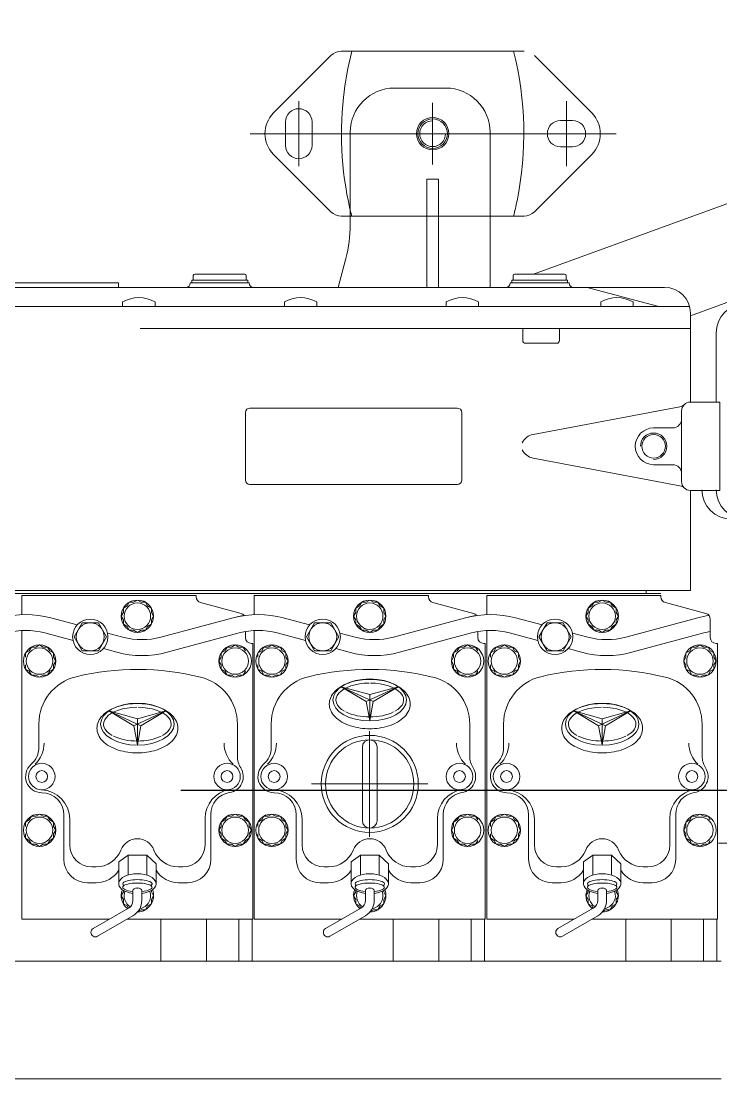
# Model space of a CAD drawing. Header units: millimetres. Extents: x 138823 to 235949, y -69097 to 9810.
# Drawn here: x 156812 to 157442, y -65023 to -64055 of the extents above; entities that cross this region are included whole.
import ezdxf

# ---------------------------------------------------------------- set-up
doc = ezdxf.new("R2010")
doc.units = ezdxf.units.MM
doc.layers.add('0 CASCO', color=7, linetype='Continuous')
doc.layers.add('18 MOTORES E GERADORES', color=14, linetype='Continuous')

msp = doc.modelspace()

# ---------------------------------------------------------------- linework, layer by layer
at = {"layer": '0 CASCO'}
msp.add_open_spline([(146126.82, -63082.43), (146215.2, -63369.66), (146379.47, -63903.54), (146662.98, -64639.71), (146952.93, -65272.76), (147256.1, -65825.61), (147575.41, -66312.18), (147907.4, -66748.12), (148141.96, -67015.25), (148256.81, -67146.05), (148433.31, -67217.62), (148727.39, -67336.86), (149267.37, -67517.24), (149866.81, -67690.32), (150582.08, -67853.22), (151284.25, -67971.53), (151973.43, -68053.78), (152654.36, -68110.1), (153543.21, -68165.07), (155031.62, -68229.81), (156745.07, -68300.69), (158569.82, -68359.4), (160341.66, -68398.49), (162120.51, -68415.91), (165904.25, -68415.58), (169966.48, -68414.49), (175373.8, -68418.02), (179241.25, -68353.49), (182508.18, -68358.73), (184198.21, -68343.7), (185099.59, -68311.19), (185777.92, -68270.41), (186463.78, -68206.91), (187165.87, -68113.71), (187764.5, -68007.52), (188457.23, -67861), (189171.48, -67681.5), (190011.86, -67437.72), (190763.31, -67194.39), (191465.34, -66941.61), (192112.93, -66674.24), (192717.78, -66369.93), (193303.42, -66005.52), (194045.73, -65461.3), (194777.19, -64875.13), (195509.51, -64332.91), (195966.55, -64029.98), (196376.02, -63801.44), (196709.38, -63650.83), (197110.89, -63519.82), (197514.32, -63423.58), (198015.82, -63322.47), (198542.47, -63229.63), (199173.55, -63150.26), (199598.12, -63107.99), (199854.89, -63082.43)], degree=3, knots=[0, 0, 0, 0, 901.347948, 1675.319997, 2364.677603, 2988.840142, 3564.913749, 4109.091785, 4631.178176, 4631.178176, 4631.178176, 5202.378251, 5582.891234, 6338.519578, 7073.266174, 7782.366384, 8473.718568, 9154.846991, 9831.879341, 11145.250803, 13624.165902, 14976.643804, 16622.243106, 18940.880075, 20313.267208, 27973.450232, 31127.646951, 36535.061714, 39576.620039, 40928.546533, 41604.908463, 42282.305172, 42966.969378, 43670.810001, 44406.445425, 44790.246915, 45794.849099, 46614.860763, 47415.011993, 48164.042526, 48852.838016, 49515.641376, 50192.856084, 50919.426916, 52275.645461, 53004.522816, 53652.759672, 53918.536496, 54410.868153, 54747.069908, 55184.163317, 55654.219696, 56281.932144, 56787.842028, 57561.948504, 57561.948504, 57561.948504, 57561.948504], dxfattribs=at)
at = {"layer": '18 MOTORES E GERADORES', "linetype": 'Continuous', "lineweight": 20}
for p, q in [((157100.19, -64082.43), (157265.13, -64082.43)), ((157039.15, -64137.98), (157090.81, -64086.31)), ((157326.18, -64137.98), (157274.52, -64086.31)), ((157194.61, -64115.61), (157148.16, -64115.61)), ((157061.9, -64127.55), (157061.9, -64185.94)), ((157182.66, -64184.61), (157182.66, -64128.88)), ((157303.43, -64127.55), (157303.43, -64185.94)), ((157049.95, -64146.13), (157049.95, -64167.36)), ((157073.84, -64146.13), (157073.84, -64167.36)), ((157298.12, -64144.8), (157308.74, -64144.8)), ((157018.1, -64156.75), (157348.35, -64156.75)), ((157108.35, -64238.57), (157108.35, -64155.42)), ((157210.53, -64156.75), (157154.79, -64156.75)), ((157234.42, -64295.43), (157234.42, -64155.42)), ((157298.12, -64168.69), (157308.74, -64168.69)), ((157039.15, -64175.51), (157090.81, -64227.18)), ((157326.18, -64175.51), (157274.52, -64227.18)), ((157187.97, -64197.89), (157177.35, -64197.89)), ((157177.35, -64295.43), (157177.35, -64197.89)), ((157187.97, -64295.43), (157187.97, -64197.89)), ((157273.73, -64283.48), (157519.77, -64193.93)), ((157108.11, -64231.06), (157100.19, -64231.06)), ((157108.11, -64231.06), (157234.42, -64231.06)), ((157234.42, -64231.06), (157265.13, -64231.06)), ((157262.84, -64231.06), (157265.13, -64231.06)), ((157104.28, -64269.48), (157097.32, -64295.43)), ((157415.24, -64320.95), (157548.37, -64272.5)), ((156990.56, -64288.79), (156965.35, -64288.79)), ((156965.35, -64291.45), (156965.35, -64288.79)), ((156966.68, -64288.79), (156966.68, -64284.81)), ((156990.56, -64283.48), (156968, -64283.48)), ((156990.56, -64283.48), (157013.13, -64283.48)), ((156990.56, -64288.79), (157015.78, -64288.79)), ((157014.45, -64288.79), (157014.45, -64284.81)), ((157015.78, -64291.45), (157015.78, -64288.79)), ((157279.21, -64288.79), (157253.99, -64288.79)), ((157253.99, -64291.45), (157253.99, -64288.79)), ((157255.32, -64288.79), (157255.32, -64284.81)), ((157279.21, -64283.48), (157256.65, -64283.48)), ((157279.21, -64283.48), (157301.77, -64283.48)), ((157279.21, -64288.79), (157304.42, -64288.79)), ((157303.1, -64288.79), (157303.1, -64284.81)), ((157304.42, -64291.45), (157304.42, -64288.79)), ((156151.17, -64295.43), (157392.01, -64295.43)), ((156643.86, -64291.45), (156899.33, -64291.45)), ((156899.33, -64295.43), (156899.33, -64291.45)), ((156964.02, -64291.45), (157017.11, -64291.45)), ((157252.67, -64291.45), (157305.75, -64291.45)), ((157385.61, -64312.45), (157322.06, -64295.43)), ((156128.73, -64312.68), (157414.46, -64312.68)), ((156902.98, -64312.68), (156902.98, -64308.59)), ((156902.98, -64312.68), (156932.17, -64312.68)), ((156932.17, -64312.68), (156932.17, -64308.59)), ((157048.96, -64312.68), (157048.96, -64308.59)), ((157048.96, -64312.68), (157078.15, -64312.68)), ((157078.15, -64312.68), (157078.15, -64308.59)), ((157194.94, -64312.68), (157194.94, -64308.59)), ((157194.94, -64312.68), (157224.14, -64312.68)), ((157224.14, -64312.68), (157224.14, -64308.59)), ((157334.28, -64312.68), (157334.28, -64308.59)), ((157334.28, -64312.68), (157363.48, -64312.68)), ((157363.48, -64312.68), (157363.48, -64308.59)), ((157415.24, -64332.59), (157415.24, -64318.65)), ((157415.24, -64332.59), (156918.7, -64332.59)), ((157263.95, -64332.59), (157263.95, -64343.2)), ((157297.13, -64343.2), (157297.13, -64332.59)), ((157415.24, -64398.94), (157415.24, -64332.59)), ((157438.59, -64336.56), (157438.59, -64398.94)), ((157266.6, -64345.86), (157294.47, -64345.86)), ((157204.89, -64404.25), (157017.77, -64404.25)), ((157405.84, -64403.1), (157273.22, -64428.16)), ((157415.24, -64398.94), (157441.78, -64398.94)), ((157441.78, -64478.57), (157441.78, -64398.94)), ((157013.79, -64469.28), (157013.79, -64408.23)), ((157208.87, -64469.28), (157208.87, -64408.23)), ((157407.28, -64470.61), (157407.28, -64406.9)), ((157382.06, -64422.17), (157399.31, -64422.17)), ((157405.84, -64474.41), (157273.22, -64449.35)), ((157382.06, -64455.34), (157399.31, -64455.34)), ((157204.89, -64473.26), (157017.77, -64473.26)), ((157415.24, -64478.57), (157441.78, -64478.57)), ((157415.24, -64568.81), (157415.24, -64478.57)), ((157415.24, -64568.81), (156110.69, -64568.81)), ((157375.43, -64571.47), (157375.43, -64568.81)), ((157375.43, -64571.47), (156183.02, -64571.47)), ((156969.33, -64571.47), (156812.07, -64571.47)), ((156969.33, -64573.46), (156812.07, -64573.46)), ((156812.07, -64590.64), (156812.07, -64573.46)), ((156912.86, -64579.39), (156916.25, -64577.44)), ((156916.25, -64577.44), (156919.63, -64579.39)), ((156969.33, -64574.69), (156969.33, -64573.46)), ((157179.01, -64571.47), (157021.75, -64571.47)), ((157021.75, -64590.61), (157021.75, -64573.46)), ((157179.01, -64573.46), (157021.75, -64573.46)), ((157122.54, -64579.39), (157125.93, -64577.44)), ((157125.93, -64577.44), (157129.32, -64579.39)), ((157179.01, -64574.69), (157179.01, -64573.46)), ((157388.7, -64571.47), (157231.43, -64571.47)), ((157231.43, -64590.61), (157231.43, -64573.46)), ((157388.7, -64573.46), (157231.43, -64573.46)), ((157332.22, -64579.39), (157335.61, -64577.44)), ((157335.61, -64577.44), (157339, -64579.39)), ((157388.7, -64574.69), (157388.7, -64573.46)), ((156901.65, -64592.04), (156903.6, -64588.65)), ((156903.6, -64584.74), (156906.99, -64582.78)), ((156903.6, -64588.65), (156903.6, -64584.74)), ((156906.99, -64582.78), (156908.95, -64579.39)), ((156908.95, -64579.39), (156912.86, -64579.39)), ((156919.63, -64579.39), (156923.55, -64579.39)), ((156923.55, -64579.39), (156925.5, -64582.78)), ((156925.5, -64582.78), (156928.89, -64584.74)), ((156928.89, -64584.74), (156928.89, -64588.65)), ((156928.89, -64588.65), (156930.85, -64592.04)), ((157009.85, -64589.62), (156973.27, -64579.82)), ((157111.33, -64592.04), (157113.29, -64588.65)), ((157113.29, -64584.74), (157116.67, -64582.78)), ((157113.29, -64588.65), (157113.29, -64584.74)), ((157116.67, -64582.78), (157118.63, -64579.39)), ((157118.63, -64579.39), (157122.54, -64579.39)), ((157129.32, -64579.39), (157133.23, -64579.39)), ((157133.23, -64579.39), (157135.18, -64582.78)), ((157135.18, -64582.78), (157138.57, -64584.74)), ((157138.57, -64584.74), (157138.57, -64588.65)), ((157138.57, -64588.65), (157140.53, -64592.04)), ((157219.54, -64589.62), (157182.95, -64579.82)), ((157321.01, -64592.04), (157322.97, -64588.65)), ((157322.97, -64584.74), (157326.36, -64582.78)), ((157322.97, -64588.65), (157322.97, -64584.74)), ((157326.36, -64582.78), (157328.31, -64579.39)), ((157328.31, -64579.39), (157332.22, -64579.39)), ((157339, -64579.39), (157342.91, -64579.39)), ((157342.91, -64579.39), (157344.87, -64582.78)), ((157344.87, -64582.78), (157348.25, -64584.74)), ((157348.25, -64584.74), (157348.25, -64588.65)), ((157348.25, -64588.65), (157350.21, -64592.04)), ((157429.22, -64589.62), (157392.63, -64579.82)), ((156862, -64599.9), (156838.2, -64593.53)), ((156859.22, -64610.62), (156866.5, -64598.01)), ((156866.5, -64598.01), (156881.06, -64598.01)), ((156881.06, -64598.01), (156888.34, -64610.62)), ((156903.6, -64595.42), (156901.65, -64592.04)), ((156903.6, -64599.33), (156903.6, -64595.42)), ((156930.85, -64592.04), (156928.89, -64595.42)), ((156928.89, -64595.42), (156928.89, -64599.33)), ((157002.54, -64593.53), (156937.55, -64610.94)), ((157071.68, -64599.9), (157047.88, -64593.53)), ((157068.9, -64610.62), (157076.18, -64598.01)), ((157076.18, -64598.01), (157090.74, -64598.01)), ((157090.74, -64598.01), (157098.02, -64610.62)), ((157113.29, -64595.42), (157111.33, -64592.04)), ((157113.29, -64599.33), (157113.29, -64595.42)), ((157140.53, -64592.04), (157138.57, -64595.42)), ((157138.57, -64595.42), (157138.57, -64599.33)), ((157212.23, -64593.53), (157147.23, -64610.94)), ((157281.36, -64599.9), (157257.56, -64593.53)), ((157278.59, -64610.62), (157285.87, -64598.01)), ((157285.87, -64598.01), (157300.42, -64598.01)), ((157300.42, -64598.01), (157307.7, -64610.62)), ((157322.97, -64595.42), (157321.01, -64592.04)), ((157322.97, -64599.33), (157322.97, -64595.42)), ((157350.21, -64592.04), (157348.25, -64595.42)), ((157348.25, -64595.42), (157348.25, -64599.33)), ((157421.91, -64593.53), (157356.91, -64610.94)), ((157433.15, -64611.28), (157433.15, -64594.75)), ((156812.07, -64865.42), (156812.07, -64604.99)), ((156858.22, -64614), (156832.7, -64607.17)), ((156889.34, -64607.23), (156903.2, -64610.94)), ((156906.99, -64601.29), (156903.6, -64599.33)), ((156908.95, -64604.68), (156906.99, -64601.29)), ((156912.86, -64604.68), (156908.95, -64604.68)), ((156916.25, -64606.63), (156912.86, -64604.68)), ((156919.63, -64604.68), (156916.25, -64606.63)), ((156923.55, -64604.68), (156919.63, -64604.68)), ((156925.5, -64601.29), (156923.55, -64604.68)), ((156928.89, -64599.33), (156925.5, -64601.29)), ((157008.04, -64607.17), (156943.04, -64624.58)), ((157013.79, -64611.28), (157013.79, -64605.9)), ((157021.75, -64865.42), (157021.75, -64605.01)), ((157067.9, -64614), (157042.39, -64607.17)), ((157099.02, -64607.23), (157112.88, -64610.94)), ((157116.67, -64601.29), (157113.29, -64599.33)), ((157118.63, -64604.68), (157116.67, -64601.29)), ((157122.54, -64604.68), (157118.63, -64604.68)), ((157125.93, -64606.63), (157122.54, -64604.68)), ((157129.32, -64604.68), (157125.93, -64606.63)), ((157133.23, -64604.68), (157129.32, -64604.68)), ((157135.18, -64601.29), (157133.23, -64604.68)), ((157138.57, -64599.33), (157135.18, -64601.29)), ((157217.72, -64607.17), (157152.72, -64624.58)), ((157223.47, -64611.28), (157223.47, -64605.9)), ((157231.43, -64865.42), (157231.43, -64604.99)), ((157277.58, -64614), (157252.07, -64607.17)), ((157308.71, -64607.23), (157322.56, -64610.94)), ((157326.36, -64601.29), (157322.97, -64599.33)), ((157328.31, -64604.68), (157326.36, -64601.29)), ((157332.22, -64604.68), (157328.31, -64604.68)), ((157335.61, -64606.63), (157332.22, -64604.68)), ((157339, -64604.68), (157335.61, -64606.63)), ((157342.91, -64604.68), (157339, -64604.68)), ((157344.87, -64601.29), (157342.91, -64604.68)), ((157348.25, -64599.33), (157344.87, -64601.29)), ((157427.4, -64607.17), (157362.41, -64624.58)), ((156824.61, -64619.87), (156827.99, -64617.91)), ((156827.99, -64617.91), (156831.38, -64619.87)), ((156866.5, -64623.22), (156859.22, -64610.62)), ((156888.34, -64610.62), (156881.06, -64623.22)), ((157001.11, -64619.87), (157004.5, -64617.91)), ((157004.5, -64617.91), (157007.89, -64619.87)), ((157020.42, -64616.59), (157019.1, -64616.59)), ((157020.42, -64865.42), (157020.42, -64616.59)), ((157034.29, -64619.87), (157037.68, -64617.91)), ((157037.68, -64617.91), (157041.06, -64619.87)), ((157076.18, -64623.22), (157068.9, -64610.62)), ((157098.02, -64610.62), (157090.74, -64623.22)), ((157210.79, -64619.87), (157214.18, -64617.91)), ((157214.18, -64617.91), (157217.57, -64619.87)), ((157230.11, -64616.59), (157228.78, -64616.59)), ((157230.11, -64865.42), (157230.11, -64616.59)), ((157243.97, -64619.87), (157247.36, -64617.91)), ((157247.36, -64617.91), (157250.75, -64619.87)), ((157285.87, -64623.22), (157278.59, -64610.62)), ((157307.7, -64610.62), (157300.42, -64623.22)), ((157420.48, -64619.87), (157423.86, -64617.91)), ((157423.86, -64617.91), (157427.25, -64619.87)), ((157439.79, -64616.59), (157438.46, -64616.59)), ((157439.79, -64865.42), (157439.79, -64616.59)), ((156815.35, -64625.21), (156818.74, -64623.26)), ((156815.35, -64629.12), (156815.35, -64625.21)), ((156818.74, -64623.26), (156820.7, -64619.87)), ((156820.7, -64619.87), (156824.61, -64619.87)), ((156831.38, -64619.87), (156835.29, -64619.87)), ((156835.29, -64619.87), (156837.25, -64623.26)), ((156837.25, -64623.26), (156840.64, -64625.21)), ((156840.64, -64625.21), (156840.64, -64629.12)), ((156881.06, -64623.22), (156866.5, -64623.22)), ((156885.56, -64621.33), (156897.7, -64624.58)), ((156991.86, -64625.21), (156995.24, -64623.26)), ((156991.86, -64629.12), (156991.86, -64625.21)), ((156995.24, -64623.26), (156997.2, -64619.87)), ((156997.2, -64619.87), (157001.11, -64619.87)), ((157007.89, -64619.87), (157011.8, -64619.87)), ((157011.8, -64619.87), (157013.75, -64623.26)), ((157025.03, -64625.21), (157028.42, -64623.26)), ((157025.03, -64629.12), (157025.03, -64625.21)), ((157028.42, -64623.26), (157030.38, -64619.87)), ((157030.38, -64619.87), (157034.29, -64619.87)), ((157041.06, -64619.87), (157044.98, -64619.87)), ((157044.98, -64619.87), (157046.93, -64623.26)), ((157046.93, -64623.26), (157050.32, -64625.21)), ((157050.32, -64625.21), (157050.32, -64629.12)), ((157090.74, -64623.22), (157076.18, -64623.22)), ((157095.24, -64621.33), (157107.38, -64624.58)), ((157201.54, -64625.21), (157204.93, -64623.26)), ((157201.54, -64629.12), (157201.54, -64625.21)), ((157204.93, -64623.26), (157206.88, -64619.87)), ((157206.88, -64619.87), (157210.79, -64619.87)), ((157217.57, -64619.87), (157221.48, -64619.87)), ((157221.48, -64619.87), (157223.44, -64623.26)), ((157234.72, -64625.21), (157238.1, -64623.26)), ((157234.72, -64629.12), (157234.72, -64625.21)), ((157238.1, -64623.26), (157240.06, -64619.87)), ((157240.06, -64619.87), (157243.97, -64619.87)), ((157250.75, -64619.87), (157254.66, -64619.87)), ((157254.66, -64619.87), (157256.61, -64623.26)), ((157256.61, -64623.26), (157260, -64625.21)), ((157260, -64625.21), (157260, -64629.12)), ((157300.42, -64623.22), (157285.87, -64623.22)), ((157304.93, -64621.33), (157317.07, -64624.58)), ((157411.22, -64625.21), (157414.61, -64623.26)), ((157411.22, -64629.12), (157411.22, -64625.21)), ((157414.61, -64623.26), (157416.57, -64619.87)), ((157416.57, -64619.87), (157420.48, -64619.87)), ((157427.25, -64619.87), (157431.16, -64619.87)), ((157431.16, -64619.87), (157433.12, -64623.26)), ((157433.12, -64623.26), (157436.51, -64625.21)), ((157436.51, -64625.21), (157436.51, -64629.12)), ((156815.35, -64639.81), (156815.35, -64635.9)), ((156840.64, -64629.12), (156842.59, -64632.51)), ((156842.59, -64632.51), (156840.64, -64635.9)), ((156840.64, -64635.9), (156840.64, -64639.81)), ((156989.9, -64632.51), (156991.86, -64629.12)), ((156991.86, -64635.9), (156989.9, -64632.51)), ((156991.86, -64639.81), (156991.86, -64635.9)), ((157025.03, -64639.81), (157025.03, -64635.9)), ((157050.32, -64629.12), (157052.28, -64632.51)), ((157052.28, -64632.51), (157050.32, -64635.9)), ((157050.32, -64635.9), (157050.32, -64639.81)), ((157199.58, -64632.51), (157201.54, -64629.12)), ((157201.54, -64635.9), (157199.58, -64632.51)), ((157201.54, -64639.81), (157201.54, -64635.9)), ((157234.72, -64639.81), (157234.72, -64635.9)), ((157260, -64629.12), (157261.96, -64632.51)), ((157261.96, -64632.51), (157260, -64635.9)), ((157260, -64635.9), (157260, -64639.81)), ((157409.27, -64632.51), (157411.22, -64629.12)), ((157411.22, -64635.9), (157409.27, -64632.51)), ((157411.22, -64639.81), (157411.22, -64635.9)), ((157436.51, -64629.12), (157438.46, -64632.51)), ((157438.46, -64632.51), (157436.51, -64635.9)), ((157436.51, -64635.9), (157436.51, -64639.81)), ((156818.74, -64641.77), (156815.35, -64639.81)), ((156820.7, -64645.15), (156818.74, -64641.77)), ((156824.61, -64645.15), (156820.7, -64645.15)), ((156827.99, -64647.11), (156824.61, -64645.15)), ((156831.38, -64645.15), (156827.99, -64647.11)), ((156835.29, -64645.15), (156831.38, -64645.15)), ((156837.25, -64641.77), (156835.29, -64645.15)), ((156840.64, -64639.81), (156837.25, -64641.77)), ((156995.24, -64641.77), (156991.86, -64639.81)), ((156997.2, -64645.15), (156995.24, -64641.77)), ((157001.11, -64645.15), (156997.2, -64645.15)), ((157004.5, -64647.11), (157001.11, -64645.15)), ((157007.89, -64645.15), (157004.5, -64647.11)), ((157011.8, -64645.15), (157007.89, -64645.15)), ((157013.75, -64641.77), (157011.8, -64645.15)), ((157028.42, -64641.77), (157025.03, -64639.81)), ((157030.38, -64645.15), (157028.42, -64641.77)), ((157034.29, -64645.15), (157030.38, -64645.15)), ((157037.68, -64647.11), (157034.29, -64645.15)), ((157041.06, -64645.15), (157037.68, -64647.11)), ((157044.98, -64645.15), (157041.06, -64645.15)), ((157046.93, -64641.77), (157044.98, -64645.15)), ((157050.32, -64639.81), (157046.93, -64641.77)), ((157204.93, -64641.77), (157201.54, -64639.81)), ((157206.88, -64645.15), (157204.93, -64641.77)), ((157210.79, -64645.15), (157206.88, -64645.15)), ((157214.18, -64647.11), (157210.79, -64645.15)), ((157217.57, -64645.15), (157214.18, -64647.11)), ((157221.48, -64645.15), (157217.57, -64645.15)), ((157223.44, -64641.77), (157221.48, -64645.15)), ((157238.1, -64641.77), (157234.72, -64639.81)), ((157240.06, -64645.15), (157238.1, -64641.77)), ((157243.97, -64645.15), (157240.06, -64645.15)), ((157247.36, -64647.11), (157243.97, -64645.15)), ((157250.75, -64645.15), (157247.36, -64647.11)), ((157254.66, -64645.15), (157250.75, -64645.15)), ((157256.61, -64641.77), (157254.66, -64645.15)), ((157260, -64639.81), (157256.61, -64641.77)), ((157414.61, -64641.77), (157411.22, -64639.81)), ((157416.57, -64645.15), (157414.61, -64641.77)), ((157420.48, -64645.15), (157416.57, -64645.15)), ((157423.86, -64647.11), (157420.48, -64645.15)), ((157427.25, -64645.15), (157423.86, -64647.11)), ((157431.16, -64645.15), (157427.25, -64645.15)), ((157433.12, -64641.77), (157431.16, -64645.15)), ((157436.51, -64639.81), (157433.12, -64641.77)), ((157122.78, -64669.1), (157100.24, -64655.65)), ((157125.93, -64662.69), (157100.24, -64655.65)), ((157129.08, -64669.1), (157100.24, -64655.65)), ((157122.78, -64669.1), (157151.62, -64655.65)), ((157151.62, -64655.65), (157125.93, -64662.69)), ((157151.62, -64655.65), (157129.08, -64669.1)), ((157125.93, -64686.57), (157125.93, -64662.69)), ((157125.93, -64686.22), (157122.78, -64669.1)), ((157129.08, -64669.1), (157125.93, -64686.22)), ((156913.09, -64690.89), (156890.55, -64677.44)), ((156916.25, -64684.48), (156890.55, -64677.44)), ((156919.4, -64690.89), (156890.55, -64677.44)), ((156913.09, -64690.89), (156941.94, -64677.44)), ((156941.94, -64677.44), (156916.25, -64684.48)), ((156916.25, -64708.35), (156916.25, -64684.48)), ((156941.94, -64677.44), (156919.4, -64690.89)), ((157332.46, -64690.89), (157309.92, -64677.44)), ((157335.61, -64684.48), (157309.92, -64677.44)), ((157338.77, -64690.89), (157309.92, -64677.44)), ((157332.46, -64690.89), (157361.3, -64677.44)), ((157361.3, -64677.44), (157335.61, -64684.48)), ((157335.61, -64708.35), (157335.61, -64684.48)), ((157361.3, -64677.44), (157338.77, -64690.89)), ((156827.33, -64710.58), (156827.33, -64689.2)), ((156916.25, -64708), (156913.09, -64690.89)), ((156919.4, -64690.89), (156916.25, -64708)), ((157006.49, -64718.3), (157006.49, -64689.52)), ((157037.01, -64710.58), (157037.01, -64689.2)), ((157216.17, -64718.3), (157216.17, -64689.52)), ((157246.7, -64710.58), (157246.7, -64689.2)), ((157335.61, -64708), (157332.46, -64690.89)), ((157338.77, -64690.89), (157335.61, -64708)), ((157425.85, -64718.3), (157425.85, -64689.52)), ((157125.82, -64695.62), (157125.82, -64791.03)), ((157119.29, -64710.15), (157119.29, -64776.5)), ((157132.56, -64710.15), (157132.56, -64776.5)), ((157178.38, -64743.33), (157073.48, -64743.33)), ((156818.74, -64775.87), (156820.7, -64772.49)), ((156820.7, -64772.49), (156824.61, -64772.49)), ((156824.61, -64772.49), (156827.99, -64770.53)), ((156827.99, -64770.53), (156831.38, -64772.49)), ((156831.38, -64772.49), (156835.29, -64772.49)), ((156835.29, -64772.49), (156837.25, -64775.87)), ((156849.89, -64811.25), (156849.89, -64771.19)), ((156982.6, -64811.25), (156982.6, -64770.78)), ((156995.24, -64775.87), (156997.2, -64772.49)), ((156997.2, -64772.49), (157001.11, -64772.49)), ((157001.11, -64772.49), (157004.5, -64770.53)), ((157004.5, -64770.53), (157007.89, -64772.49)), ((157007.89, -64772.49), (157011.8, -64772.49)), ((157011.8, -64772.49), (157013.75, -64775.87)), ((157028.42, -64775.87), (157030.38, -64772.49)), ((157030.38, -64772.49), (157034.29, -64772.49)), ((157034.29, -64772.49), (157037.68, -64770.53)), ((157037.68, -64770.53), (157041.06, -64772.49)), ((157041.06, -64772.49), (157044.98, -64772.49)), ((157044.98, -64772.49), (157046.93, -64775.87)), ((157059.57, -64811.25), (157059.57, -64771.19)), ((157192.28, -64811.25), (157192.28, -64770.78)), ((157204.93, -64775.87), (157206.88, -64772.49)), ((157206.88, -64772.49), (157210.79, -64772.49)), ((157210.79, -64772.49), (157214.18, -64770.53)), ((157214.18, -64770.53), (157217.57, -64772.49)), ((157217.57, -64772.49), (157221.48, -64772.49)), ((157221.48, -64772.49), (157223.44, -64775.87)), ((157238.1, -64775.87), (157240.06, -64772.49)), ((157240.06, -64772.49), (157243.97, -64772.49)), ((157243.97, -64772.49), (157247.36, -64770.53)), ((157247.36, -64770.53), (157250.75, -64772.49)), ((157250.75, -64772.49), (157254.66, -64772.49)), ((157254.66, -64772.49), (157256.61, -64775.87)), ((157269.26, -64811.25), (157269.26, -64771.19)), ((157401.97, -64811.25), (157401.97, -64770.78)), ((157414.61, -64775.87), (157416.57, -64772.49)), ((157416.57, -64772.49), (157420.48, -64772.49)), ((157420.48, -64772.49), (157423.86, -64770.53)), ((157423.86, -64770.53), (157427.25, -64772.49)), ((157427.25, -64772.49), (157431.16, -64772.49)), ((157431.16, -64772.49), (157433.12, -64775.87)), ((156815.35, -64777.83), (156818.74, -64775.87)), ((156815.35, -64781.74), (156815.35, -64777.83)), ((156837.25, -64775.87), (156840.64, -64777.83)), ((156840.64, -64777.83), (156840.64, -64781.74)), ((156840.64, -64781.74), (156842.59, -64785.13)), ((156855.2, -64798.35), (156855.2, -64775.15)), ((156977.29, -64798.35), (156977.29, -64774.6)), ((156989.9, -64785.13), (156991.86, -64781.74)), ((156991.86, -64777.83), (156995.24, -64775.87)), ((156991.86, -64781.74), (156991.86, -64777.83)), ((157017.14, -64777.83), (157013.75, -64775.87)), ((157017.14, -64781.74), (157017.14, -64777.83)), ((157019.1, -64785.13), (157017.14, -64781.74)), ((157025.03, -64777.83), (157028.42, -64775.87)), ((157025.03, -64781.74), (157025.03, -64777.83)), ((157046.93, -64775.87), (157050.32, -64777.83)), ((157050.32, -64777.83), (157050.32, -64781.74)), ((157050.32, -64781.74), (157052.28, -64785.13)), ((157064.88, -64798.35), (157064.88, -64775.15)), ((157186.98, -64798.35), (157186.98, -64774.6)), ((157199.58, -64785.13), (157201.54, -64781.74)), ((157201.54, -64777.83), (157204.93, -64775.87)), ((157201.54, -64781.74), (157201.54, -64777.83)), ((157234.72, -64777.83), (157238.1, -64775.87)), ((157234.72, -64781.74), (157234.72, -64777.83)), ((157256.61, -64775.87), (157260, -64777.83)), ((157260, -64777.83), (157260, -64781.74)), ((157260, -64781.74), (157261.96, -64785.13)), ((157274.57, -64798.35), (157274.57, -64775.15)), ((157396.66, -64798.35), (157396.66, -64774.6)), ((157409.27, -64785.13), (157411.22, -64781.74)), ((157411.22, -64777.83), (157414.61, -64775.87)), ((157411.22, -64781.74), (157411.22, -64777.83)), ((156815.35, -64792.43), (156815.35, -64788.52)), ((156842.59, -64785.13), (156840.64, -64788.52)), ((156840.64, -64788.52), (156840.64, -64792.43)), ((156991.86, -64788.52), (156989.9, -64785.13)), ((156991.86, -64792.43), (156991.86, -64788.52)), ((157017.14, -64788.52), (157019.1, -64785.13)), ((157017.14, -64792.43), (157017.14, -64788.52)), ((157025.03, -64792.43), (157025.03, -64788.52)), ((157052.28, -64785.13), (157050.32, -64788.52)), ((157050.32, -64788.52), (157050.32, -64792.43)), ((157201.54, -64788.52), (157199.58, -64785.13)), ((157201.54, -64792.43), (157201.54, -64788.52)), ((157234.72, -64792.43), (157234.72, -64788.52)), ((157261.96, -64785.13), (157260, -64788.52)), ((157260, -64788.52), (157260, -64792.43)), ((157411.22, -64788.52), (157409.27, -64785.13)), ((157411.22, -64792.43), (157411.22, -64788.52)), ((156818.74, -64794.38), (156815.35, -64792.43)), ((156820.7, -64797.77), (156818.74, -64794.38)), ((156824.61, -64797.77), (156820.7, -64797.77)), ((156827.99, -64799.73), (156824.61, -64797.77)), ((156831.38, -64797.77), (156827.99, -64799.73)), ((156835.29, -64797.77), (156831.38, -64797.77)), ((156837.25, -64794.38), (156835.29, -64797.77)), ((156840.64, -64792.43), (156837.25, -64794.38)), ((156995.24, -64794.38), (156991.86, -64792.43)), ((156997.2, -64797.77), (156995.24, -64794.38)), ((157001.11, -64797.77), (156997.2, -64797.77)), ((157004.5, -64799.73), (157001.11, -64797.77)), ((157007.89, -64797.77), (157004.5, -64799.73)), ((157011.8, -64797.77), (157007.89, -64797.77)), ((157013.75, -64794.38), (157011.8, -64797.77)), ((157013.75, -64794.38), (157017.14, -64792.43)), ((157028.42, -64794.38), (157025.03, -64792.43)), ((157030.38, -64797.77), (157028.42, -64794.38)), ((157034.29, -64797.77), (157030.38, -64797.77)), ((157037.68, -64799.73), (157034.29, -64797.77)), ((157041.06, -64797.77), (157037.68, -64799.73)), ((157044.98, -64797.77), (157041.06, -64797.77)), ((157046.93, -64794.38), (157044.98, -64797.77)), ((157050.32, -64792.43), (157046.93, -64794.38)), ((157204.93, -64794.38), (157201.54, -64792.43)), ((157206.88, -64797.77), (157204.93, -64794.38)), ((157210.79, -64797.77), (157206.88, -64797.77)), ((157214.18, -64799.73), (157210.79, -64797.77)), ((157217.57, -64797.77), (157214.18, -64799.73)), ((157221.48, -64797.77), (157217.57, -64797.77)), ((157223.44, -64794.38), (157221.48, -64797.77)), ((157238.1, -64794.38), (157234.72, -64792.43)), ((157240.06, -64797.77), (157238.1, -64794.38)), ((157243.97, -64797.77), (157240.06, -64797.77)), ((157247.36, -64799.73), (157243.97, -64797.77)), ((157250.75, -64797.77), (157247.36, -64799.73)), ((157254.66, -64797.77), (157250.75, -64797.77)), ((157256.61, -64794.38), (157254.66, -64797.77)), ((157260, -64792.43), (157256.61, -64794.38)), ((157414.61, -64794.38), (157411.22, -64792.43)), ((157416.57, -64797.77), (157414.61, -64794.38)), ((157420.48, -64797.77), (157416.57, -64797.77)), ((157423.86, -64799.73), (157420.48, -64797.77)), ((157427.25, -64797.77), (157423.86, -64799.73)), ((157431.16, -64797.77), (157427.25, -64797.77)), ((157433.12, -64794.38), (157431.16, -64797.77)), ((157604.61, -64796.68), (157440.71, -64796.68)), ((156907.82, -64807.63), (156899.39, -64813.51)), ((156907.82, -64807.63), (156924.68, -64807.63)), ((156907.82, -64825.62), (156907.82, -64807.63)), ((156924.68, -64825.62), (156924.68, -64807.63)), ((156924.68, -64807.63), (156933.1, -64815.47)), ((157117.5, -64807.63), (157109.07, -64813.51)), ((157117.5, -64807.63), (157134.36, -64807.63)), ((157117.5, -64825.62), (157117.5, -64807.63)), ((157134.36, -64825.62), (157134.36, -64807.63)), ((157134.36, -64807.63), (157142.79, -64815.47)), ((157327.18, -64807.63), (157318.76, -64813.51)), ((157327.18, -64807.63), (157344.04, -64807.63)), ((157327.18, -64825.62), (157327.18, -64807.63)), ((157344.04, -64825.62), (157344.04, -64807.63)), ((157344.04, -64807.63), (157352.47, -64815.47)), ((156875.11, -64818.26), (156879.11, -64818.26)), ((156899.39, -64833.94), (156899.39, -64813.51)), ((156933.1, -64833.94), (156933.1, -64815.47)), ((156953.38, -64818.26), (156957.39, -64818.26)), ((157084.79, -64818.26), (157088.8, -64818.26)), ((157109.07, -64833.94), (157109.07, -64813.51)), ((157142.79, -64833.94), (157142.79, -64815.47)), ((157163.06, -64818.26), (157167.07, -64818.26)), ((157294.47, -64818.26), (157298.48, -64818.26)), ((157318.76, -64833.94), (157318.76, -64813.51)), ((157352.47, -64833.94), (157352.47, -64815.47)), ((157372.75, -64818.26), (157376.75, -64818.26)), ((156871.13, -64832.48), (156879.11, -64832.48)), ((156903.6, -64840.8), (156903.6, -64839.37)), ((156912.27, -64839.49), (156912.27, -64848.54)), ((156920.23, -64839.49), (156920.23, -64848.54)), ((156928.89, -64839.37), (156928.89, -64840.8)), ((156953.38, -64832.48), (156961.37, -64832.48)), ((157080.81, -64832.48), (157088.8, -64832.48)), ((157113.29, -64840.8), (157113.29, -64839.37)), ((157121.95, -64839.49), (157121.95, -64848.54)), ((157129.91, -64839.49), (157129.91, -64848.54)), ((157138.57, -64839.37), (157138.57, -64840.8)), ((157163.06, -64832.48), (157171.05, -64832.48)), ((157290.49, -64832.48), (157298.48, -64832.48)), ((157322.97, -64840.8), (157322.97, -64839.37)), ((157331.63, -64839.49), (157331.63, -64848.54)), ((157339.59, -64839.49), (157339.59, -64848.54)), ((157348.25, -64839.37), (157348.25, -64840.8)), ((157372.75, -64832.48), (157380.73, -64832.48)), ((156901.65, -64844.19), (156903.6, -64840.8)), ((156903.6, -64847.57), (156901.65, -64844.19)), ((156903.6, -64851.48), (156903.6, -64847.57)), ((156928.89, -64840.8), (156930.85, -64844.19)), ((156930.85, -64844.19), (156928.89, -64847.57)), ((156928.89, -64847.57), (156928.89, -64851.48)), ((157111.33, -64844.19), (157113.29, -64840.8)), ((157113.29, -64847.57), (157111.33, -64844.19)), ((157113.29, -64851.48), (157113.29, -64847.57)), ((157138.57, -64840.8), (157140.53, -64844.19)), ((157140.53, -64844.19), (157138.57, -64847.57)), ((157138.57, -64847.57), (157138.57, -64851.48)), ((157321.01, -64844.19), (157322.97, -64840.8)), ((157322.97, -64847.57), (157321.01, -64844.19)), ((157322.97, -64851.48), (157322.97, -64847.57)), ((157348.25, -64840.8), (157350.21, -64844.19)), ((157350.21, -64844.19), (157348.25, -64847.57)), ((157348.25, -64847.57), (157348.25, -64851.48)), ((156908.28, -64855.43), (156876.36, -64873.86)), ((156906.99, -64853.44), (156903.6, -64851.48)), ((156908.18, -64855.49), (156906.99, -64853.44)), ((156919.63, -64856.83), (156916.72, -64858.51)), ((156923.55, -64856.83), (156919.63, -64856.83)), ((156925.5, -64853.44), (156923.55, -64856.83)), ((156928.89, -64851.48), (156925.5, -64853.44)), ((157117.97, -64855.43), (157086.04, -64873.86)), ((157116.67, -64853.44), (157113.29, -64851.48)), ((157117.86, -64855.49), (157116.67, -64853.44)), ((157129.32, -64856.83), (157126.4, -64858.51)), ((157133.23, -64856.83), (157129.32, -64856.83)), ((157135.18, -64853.44), (157133.23, -64856.83)), ((157138.57, -64851.48), (157135.18, -64853.44)), ((157327.65, -64855.43), (157295.73, -64873.86)), ((157326.36, -64853.44), (157322.97, -64851.48)), ((157327.54, -64855.49), (157326.36, -64853.44)), ((157339, -64856.83), (157336.08, -64858.51)), ((157342.91, -64856.83), (157339, -64856.83)), ((157344.87, -64853.44), (157342.91, -64856.83)), ((157348.25, -64851.48), (157344.87, -64853.44)), ((156890.99, -64865.42), (156812.07, -64865.42)), ((156912.27, -64862.33), (156880.34, -64880.76)), ((157020.42, -64865.42), (156906.91, -64865.42)), ((156937.48, -64865.42), (156937.48, -64903.24)), ((156978.62, -64865.42), (156978.62, -64903.24)), ((157007.82, -64865.42), (157007.82, -64903.24)), ((157019.76, -64865.42), (157019.76, -64903.24)), ((157100.67, -64865.42), (157021.75, -64865.42)), ((157121.95, -64862.33), (157090.03, -64880.76)), ((157230.11, -64865.42), (157116.6, -64865.42)), ((157147.16, -64865.42), (157147.16, -64903.24)), ((157188.3, -64865.42), (157188.3, -64903.24)), ((157217.5, -64865.42), (157217.5, -64903.24)), ((157229.44, -64865.42), (157229.44, -64903.24)), ((157310.35, -64865.42), (157231.43, -64865.42)), ((157331.63, -64862.33), (157299.71, -64880.76)), ((157439.79, -64865.42), (157326.28, -64865.42)), ((157356.85, -64865.42), (157356.85, -64903.24)), ((157397.99, -64865.42), (157397.99, -64903.24)), ((157427.18, -64865.42), (157427.18, -64903.24)), ((157439.13, -64865.42), (157439.13, -64903.24)), ((156308.43, -64903.24), (157443.11, -64903.24)), ((156395.3, -65009.41), (157443.11, -65009.41))]:
    msp.add_line(p, q, dxfattribs=at)
at = {"layer": '18 MOTORES E GERADORES'}
for p, q in [((156955.5, -64749.08, -2867.5), (157426.3, -64749.08, -2937.86)), ((157426.3, -64749.08, -2937.86), (157869.44, -64749.08, -2991.67))]:
    msp.add_line(p, q, dxfattribs=at)
at = {"layer": '18 MOTORES E GERADORES', "linetype": 'Continuous', "lineweight": 20}
for centre, radius in [((157182.66, -64156.75), 14.6), ((157182.66, -64156.75), 13.27), ((157382.06, -64438.76), 10.62), ((156916.25, -64592.04), 14.6), ((157125.93, -64592.04), 14.6), ((157335.61, -64592.04), 14.6), ((156916.25, -64592.04), 11.94), ((157125.93, -64592.04), 11.94), ((157335.61, -64592.04), 11.94), ((156873.78, -64610.62), 15.93), ((156873.78, -64610.62), 12.61), ((157083.46, -64610.62), 15.93), ((157083.46, -64610.62), 12.61), ((157293.14, -64610.62), 15.93), ((157293.14, -64610.62), 12.61), ((156827.99, -64632.51), 14.6), ((157004.5, -64632.51), 14.6), ((157037.68, -64632.51), 14.6), ((157214.18, -64632.51), 14.6), ((157247.36, -64632.51), 14.6), ((157423.86, -64632.51), 14.6), ((156827.99, -64632.51), 11.94), ((157004.5, -64632.51), 11.94), ((157037.68, -64632.51), 11.94), ((157214.18, -64632.51), 11.94), ((157247.36, -64632.51), 11.94), ((157423.86, -64632.51), 11.94), ((157125.93, -64743.33), 43.79), ((157125.93, -64743.33), 39.81), ((156829.99, -64736.69), 11.94), ((156829.99, -64736.69), 5.31), ((156997.2, -64736.69), 11.94), ((156997.2, -64736.69), 5.31), ((157039.67, -64736.69), 11.94), ((157039.67, -64736.69), 5.31), ((157206.88, -64736.69), 11.94), ((157206.88, -64736.69), 5.31), ((157249.35, -64736.69), 11.94), ((157249.35, -64736.69), 5.31), ((157416.57, -64736.69), 11.94), ((157416.57, -64736.69), 5.31), ((156827.99, -64785.13), 14.6), ((157004.5, -64785.13), 14.6), ((157037.68, -64785.13), 14.6), ((157214.18, -64785.13), 14.6), ((157247.36, -64785.13), 14.6), ((157423.86, -64785.13), 14.6), ((156827.99, -64785.13), 11.94), ((157004.5, -64785.13), 11.94), ((157037.68, -64785.13), 11.94), ((157214.18, -64785.13), 11.94), ((157247.36, -64785.13), 11.94), ((157423.86, -64785.13), 11.94)]:
    msp.add_circle(centre, radius, dxfattribs=at)
for centre, radius, start, end in [((157100.19, -64095.7), 13.27, 90, 135), ((157402.3, -64156.75), 301.92, 165.74997, 173.79505), ((156963.03, -64156.75), 301.92, 348.40506, 14.25003), ((157402.3, -64156.75), 301.92, 173.79505, 194.25003), ((157148.16, -64155.42), 39.81, 90, 180), ((157194.61, -64155.42), 39.81, 0, 90), ((157061.9, -64146.13), 11.94, 0, 180), ((157057.92, -64156.75), 26.54, 135, 225), ((157307.41, -64156.75), 26.54, 315, 45), ((157182.66, -64156.75), 11.68, 90, 0), ((157298.12, -64156.75), 11.94, 90, 270), ((157308.74, -64156.75), 11.94, 270, 90), ((157061.9, -64167.36), 11.94, 180, 0), ((156963.03, -64156.75), 301.92, 345.74997, 348.40506), ((157100.19, -64217.79), 13.27, 225, 270), ((157265.13, -64217.79), 13.27, 270, 315), ((156988.91, -64238.57), 119.44, 345, 0), ((156968, -64284.81), 1.33, 90, 180), ((157013.13, -64284.81), 1.33, 0, 90), ((157256.65, -64284.81), 1.33, 90, 180), ((157301.77, -64284.81), 1.33, 0, 90), ((156960.04, -64291.45), 3.98, 270, 0), ((157021.09, -64291.45), 3.98, 180, 270), ((157248.69, -64291.45), 3.98, 270, 0), ((157309.73, -64291.45), 3.98, 180, 270), ((157392.01, -64318.65), 23.22, 0, 90), ((156917.57, -64333.89), 29.21, 60.0082, 119.97285), ((157063.55, -64333.89), 29.21, 60.0082, 119.97285), ((157209.53, -64333.89), 29.21, 60.0082, 119.97285), ((157348.88, -64333.89), 29.21, 60.0082, 119.97285), ((157465.13, -64336.56), 26.54, 90, 180), ((157266.6, -64343.2), 2.65, 180, 270), ((157294.47, -64343.2), 2.65, 270, 0), ((157017.77, -64408.23), 3.98, 90, 180), ((157204.89, -64408.23), 3.98, 0, 90), ((157404.36, -64395.27), 7.96, 280.70326, 313.08011), ((157415.24, -64406.9), 7.96, 90, 180), ((157399.31, -64414.2), 7.96, 270, 0), ((157382.06, -64438.76), 16.59, 90, 270), ((157275.4, -64441.03), 13.05, 99.52429, 154.89084), ((157382.06, -64438.76), 11.94, 270, 180), ((157275.4, -64436.48), 13.05, 205.10916, 260.47571), ((157399.31, -64463.31), 7.96, 0, 90), ((157017.77, -64469.28), 3.98, 180, 270), ((157204.89, -64469.28), 3.98, 270, 0), ((157415.24, -64470.61), 7.96, 180, 270), ((157404.36, -64482.24), 7.96, 46.91989, 79.29674), ((157452.15, -64477.9), 26.54, 180, 270), ((157465.13, -64477.9), 26.54, 180, 270), ((156974.64, -64574.69), 5.31, 180, 255), ((157184.32, -64574.69), 5.31, 180, 255), ((157394, -64574.69), 5.31, 180, 255), ((156815.53, -64678.13), 87.59, 75, 105), ((157025.21, -64678.13), 87.59, 75, 105), ((157025.21, -64678.13), 87.59, 98.25497, 105), ((157008.48, -64594.75), 5.31, 38.4699, 75), ((157234.9, -64678.13), 87.59, 75, 105), ((157234.9, -64678.13), 87.59, 98.25497, 105), ((157218.16, -64594.75), 5.31, 37.5, 75), ((157444.58, -64678.13), 87.59, 98.25497, 105), ((157427.85, -64594.75), 5.31, 0, 75), ((156815.53, -64671.26), 66.36, 75, 105), ((157025.21, -64671.26), 66.36, 75, 105), ((157025.21, -64671.26), 66.36, 99.91334, 105), ((157234.9, -64671.26), 66.36, 75, 105), ((157234.9, -64671.26), 66.36, 99.91334, 105), ((157444.58, -64671.26), 66.36, 99.91334, 105), ((156920.37, -64546.85), 66.36, 255, 285), ((157019.1, -64611.28), 5.31, 180, 270), ((157130.05, -64546.85), 66.36, 255, 285), ((157228.78, -64611.28), 5.31, 180, 270), ((157339.74, -64546.85), 66.36, 255, 285), ((157438.46, -64611.28), 5.31, 180, 270), ((156920.37, -64539.98), 87.59, 255, 285), ((157130.05, -64539.98), 87.59, 255, 285), ((157339.74, -64539.98), 87.59, 255, 285), ((156871.13, -64689.2), 43.79, 103.4665, 180), ((156916.25, -64877.63), 237.55, 76.12963, 103.4665), ((157080.81, -64689.2), 43.79, 103.4665, 180), ((157125.93, -64877.63), 237.55, 76.12963, 103.4665), ((157290.49, -64689.2), 43.79, 103.4665, 180), ((157335.61, -64877.63), 237.55, 76.12963, 103.4665), ((156962.7, -64689.52), 43.79, 0, 76.12963), ((157172.38, -64689.52), 43.79, 0, 76.12963), ((157382.06, -64689.52), 43.79, 0, 76.12963), ((157125.93, -64710.15), 6.64, 0, 180), ((156807.42, -64710.58), 19.91, 310.83222, 0), ((156805.53, -64706.47), 26.54, 313.8525, 0), ((157020.99, -64706.47), 26.54, 180, 226.1475), ((157017.11, -64710.58), 19.91, 310.83222, 0), ((157015.21, -64706.47), 26.54, 313.8525, 0), ((157230.67, -64706.47), 26.54, 180, 226.1475), ((157226.79, -64710.58), 19.91, 310.83222, 0), ((157224.89, -64706.47), 26.54, 313.8525, 0), ((157440.36, -64706.47), 26.54, 180, 226.1475), ((157026.4, -64718.3), 19.91, 180, 212.20423), ((157236.08, -64718.3), 19.91, 180, 212.20423), ((157445.76, -64718.3), 19.91, 180, 212.20423), ((156829.99, -64736.69), 14.6, 130.83222, 270), ((156997.2, -64736.69), 14.6, 278.84988, 32.20423), ((157039.67, -64736.69), 14.6, 130.83222, 270), ((157206.88, -64736.69), 14.6, 278.84988, 32.20423), ((157249.35, -64736.69), 14.6, 130.83222, 270), ((157416.57, -64736.69), 14.6, 278.84988, 32.20423), ((156828.66, -64775.15), 26.54, 0, 88.02389), ((156829.99, -64771.19), 19.91, 0, 90), ((157003.84, -64774.6), 26.54, 99.92819, 180), ((157002.51, -64770.78), 19.91, 98.84988, 180), ((157038.34, -64775.15), 26.54, 0, 88.02389), ((157039.67, -64771.19), 19.91, 0, 90), ((157213.52, -64774.6), 26.54, 99.92819, 180), ((157212.19, -64770.78), 19.91, 98.84988, 180), ((157248.02, -64775.15), 26.54, 0, 88.02389), ((157249.35, -64771.19), 19.91, 0, 90), ((157423.2, -64774.6), 26.54, 99.92819, 180), ((157421.87, -64770.78), 19.91, 98.84988, 180), ((157125.93, -64776.5), 6.64, 180, 0), ((156875.11, -64798.35), 19.91, 180, 270), ((156916.25, -64808.73), 15.93, 21.13843, 158.86157), ((156957.39, -64798.35), 19.91, 270, 0), ((157084.79, -64798.35), 19.91, 180, 270), ((157125.93, -64808.73), 15.93, 21.13843, 158.86157), ((157167.07, -64798.35), 19.91, 270, 0), ((157294.47, -64798.35), 19.91, 180, 270), ((157335.61, -64808.73), 15.93, 21.13843, 158.86157), ((157376.75, -64798.35), 19.91, 270, 0), ((156871.13, -64811.25), 21.23, 180, 270), ((156879.11, -64794.37), 23.89, 270, 338.86157), ((156953.38, -64794.37), 23.89, 201.13843, 270), ((156961.37, -64811.25), 21.23, 270, 0), ((157080.81, -64811.25), 21.23, 180, 270), ((157088.8, -64794.37), 23.89, 270, 338.86157), ((157163.06, -64794.37), 23.89, 201.13843, 270), ((157171.05, -64811.25), 21.23, 270, 0), ((157290.49, -64811.25), 21.23, 180, 270), ((157298.48, -64794.37), 23.89, 270, 338.86157), ((157372.75, -64794.37), 23.89, 201.13843, 270), ((157380.73, -64811.25), 21.23, 270, 0), ((156879.11, -64808.59), 23.89, 270, 328.08891), ((156953.38, -64808.59), 23.89, 211.91109, 270), ((157088.8, -64808.59), 23.89, 270, 328.08891), ((157163.06, -64808.59), 23.89, 211.91109, 270), ((157298.48, -64808.59), 23.89, 270, 328.08891), ((157372.75, -64808.59), 23.89, 211.91109, 270), ((156916.25, -64844.19), 14.6, 158.23955, 233.23933), ((156916.25, -64844.19), 11.94, 160.13861, 237.54113), ((156916.25, -64844.19), 14.6, 270.97997, 21.76045), ((156916.25, -64844.19), 11.94, 280.42163, 19.86139), ((157125.93, -64844.19), 14.6, 158.23955, 233.23933), ((157125.93, -64844.19), 11.94, 160.13861, 237.54113), ((157125.93, -64844.19), 14.6, 270.97997, 21.76045), ((157125.93, -64844.19), 11.94, 280.42163, 19.86139), ((157335.61, -64844.19), 14.6, 158.23955, 233.23933), ((157335.61, -64844.19), 11.94, 160.13861, 237.54113), ((157335.61, -64844.19), 14.6, 270.97997, 21.76045), ((157335.61, -64844.19), 11.94, 280.42163, 19.86139), ((156904.3, -64848.54), 7.96, 300, 0), ((156904.3, -64848.54), 15.93, 300, 0), ((157113.99, -64848.54), 7.96, 300, 0), ((157113.99, -64848.54), 15.93, 300, 0), ((157323.67, -64848.54), 7.96, 300, 0), ((157323.67, -64848.54), 15.93, 300, 0), ((156878.35, -64877.31), 3.98, 120, 300), ((157088.04, -64877.31), 3.98, 120, 300), ((157297.72, -64877.31), 3.98, 120, 300)]:
    msp.add_arc(centre, radius, start, end, dxfattribs=at)
for centre in [(157125.93, -64667.63), (156916.25, -64689.42), (157335.61, -64689.42)]:
    msp.add_ellipse(centre, major_axis=(-33.18, 0), ratio=0.570712, dxfattribs=at)
for centre, major_axis, start_param, end_param in [((157125.93, -64667.63), (30.52, 0), 1.590847, 3.873348), ((157125.93, -64667.63), (-30.52, 0), 2.409837, 4.692338), ((156916.25, -64689.42), (30.52, 0), 1.590847, 3.873348), ((156916.25, -64689.42), (-30.52, 0), 2.409837, 4.692338), ((157335.61, -64689.42), (30.52, 0), 1.590847, 3.873348), ((157335.61, -64689.42), (-30.52, 0), 2.409837, 4.692338), ((157125.93, -64667.63), (-30.52, 0), 0.788963, 2.35263), ((156916.25, -64689.42), (-30.52, 0), 0.788963, 2.35263), ((157335.61, -64689.42), (-30.52, 0), 0.788963, 2.35263)]:
    msp.add_ellipse(centre, major_axis=major_axis, ratio=0.50014, start_param=start_param, end_param=end_param, dxfattribs=at)
at = {"layer": '18 MOTORES E GERADORES', "linetype": 'Continuous', "lineweight": 20, "extrusion": (0, 0, -1)}
for centre, major_axis, ratio, start_param, end_param in [((156916.25, -64833.41), (16.89, 0), 0.532699, 1.808823, 7.615955), ((156916.25, -64833.58), (-13.27, 0), 0.293359, -0.40723, 3.548823), ((157125.93, -64833.41), (-16.89, 0), 0.532699, -1.33277, 4.474362), ((157125.93, -64833.58), (-13.27, 0), 0.293359, -0.40723, 3.548823), ((157335.61, -64833.41), (-16.89, 0), 0.532699, -1.33277, 4.474362), ((157335.61, -64833.58), (-13.27, 0), 0.293359, -0.40723, 3.548823), ((156916.25, -64836.67), (13.27, 0), 0.293359, 1.875489, 7.549289), ((156916.25, -64839.49), (3.98, 0), 0.56526, 3.141593, 6.283185), ((156916.25, -64833.41), (-13.27, 0), 0.293359, 4.647457, 4.777321), ((157125.93, -64836.67), (13.27, 0), 0.293359, 1.875489, 7.549289), ((157125.93, -64839.49), (3.98, 0), 0.56526, 3.141593, 6.283185), ((157125.93, -64833.41), (-13.27, 0), 0.293359, 4.647457, 4.777321), ((157335.61, -64836.67), (13.27, 0), 0.293359, 1.875489, 7.549289), ((157335.61, -64839.49), (3.98, 0), 0.56526, 3.141593, 6.283185), ((157335.61, -64833.41), (-13.27, 0), 0.293359, 4.647457, 4.777321)]:
    msp.add_ellipse(centre, major_axis=major_axis, ratio=ratio, start_param=start_param, end_param=end_param, dxfattribs=at)
at = {"layer": '18 MOTORES E GERADORES', "linetype": 'Continuous', "lineweight": 20}
for points in [[(157089.43, -64671.3), (157089.43, -64673.25), (157089.85, -64675.29), (157091.59, -64679.23), (157092.91, -64681.14), (157096.33, -64684.63), (157098.44, -64686.21), (157103.21, -64688.93), (157105.88, -64690.08), (157111.5, -64691.88), (157114.48, -64692.53), (157120.24, -64693.36), (157123.02, -64693.55), (157128.83, -64693.55), (157131.62, -64693.36), (157137.38, -64692.53), (157140.36, -64691.88), (157145.97, -64690.08), (157148.65, -64688.93), (157153.42, -64686.21), (157155.52, -64684.63), (157158.95, -64681.14), (157160.27, -64679.23), (157162.01, -64675.29), (157162.42, -64673.25), (157162.42, -64669.36), (157162.01, -64667.32), (157160.27, -64663.37), (157158.95, -64661.46), (157155.52, -64657.97), (157153.42, -64656.39), (157148.65, -64653.67), (157145.97, -64652.52), (157140.36, -64650.73), (157137.38, -64650.07), (157131.62, -64649.24), (157128.83, -64649.05), (157123.02, -64649.05), (157120.24, -64649.24), (157114.48, -64650.07), (157111.5, -64650.73), (157105.88, -64652.52), (157103.21, -64653.67), (157098.44, -64656.39), (157096.33, -64657.97), (157092.91, -64661.46), (157091.59, -64663.37), (157089.85, -64667.32), (157089.43, -64669.36), (157089.43, -64671.3)], [(156879.75, -64693.09), (156879.75, -64695.03), (156880.17, -64697.07), (156881.91, -64701.02), (156883.23, -64702.93), (156886.65, -64706.41), (156888.75, -64707.99), (156893.53, -64710.72), (156896.2, -64711.86), (156901.82, -64713.66), (156904.8, -64714.32), (156910.56, -64715.15), (156913.34, -64715.34), (156919.15, -64715.34), (156921.93, -64715.15), (156927.7, -64714.32), (156930.68, -64713.66), (156936.29, -64711.86), (156938.96, -64710.72), (156943.74, -64707.99), (156945.84, -64706.41), (156949.27, -64702.93), (156950.59, -64701.02), (156952.33, -64697.07), (156952.74, -64695.03), (156952.74, -64691.14), (156952.33, -64689.1), (156950.59, -64685.15), (156949.27, -64683.24), (156945.84, -64679.76), (156943.74, -64678.18), (156938.96, -64675.45), (156936.29, -64674.31), (156930.68, -64672.51), (156927.7, -64671.85), (156921.93, -64671.03), (156919.15, -64670.83), (156913.34, -64670.83), (156910.56, -64671.03), (156904.8, -64671.85), (156901.82, -64672.51), (156896.2, -64674.31), (156893.53, -64675.45), (156888.75, -64678.18), (156886.65, -64679.76), (156883.23, -64683.24), (156881.91, -64685.15), (156880.17, -64689.1), (156879.75, -64691.14), (156879.75, -64693.09)], [(157299.12, -64693.09), (157299.12, -64695.03), (157299.53, -64697.07), (157301.27, -64701.02), (157302.59, -64702.93), (157306.02, -64706.41), (157308.12, -64707.99), (157312.89, -64710.72), (157315.57, -64711.86), (157321.18, -64713.66), (157324.16, -64714.32), (157329.92, -64715.15), (157332.71, -64715.34), (157338.52, -64715.34), (157341.3, -64715.15), (157347.06, -64714.32), (157350.04, -64713.66), (157355.66, -64711.86), (157358.33, -64710.72), (157363.1, -64707.99), (157365.21, -64706.41), (157368.63, -64702.93), (157369.95, -64701.02), (157371.69, -64697.07), (157372.11, -64695.03), (157372.11, -64691.14), (157371.69, -64689.1), (157369.95, -64685.15), (157368.63, -64683.24), (157365.21, -64679.76), (157363.1, -64678.18), (157358.33, -64675.45), (157355.66, -64674.31), (157350.04, -64672.51), (157347.06, -64671.85), (157341.3, -64671.03), (157338.52, -64670.83), (157332.71, -64670.83), (157329.92, -64671.03), (157324.16, -64671.85), (157321.18, -64672.51), (157315.57, -64674.31), (157312.89, -64675.45), (157308.12, -64678.18), (157306.02, -64679.76), (157302.59, -64683.24), (157301.27, -64685.15), (157299.53, -64689.1), (157299.12, -64691.14), (157299.12, -64693.09)]]:
    msp.add_open_spline(points, degree=3, knots=[0, 0, 0, 0, 0.261799, 0.261799, 0.523599, 0.523599, 0.785398, 0.785398, 1.047198, 1.047198, 1.308997, 1.308997, 1.570796, 1.570796, 1.832596, 1.832596, 2.094395, 2.094395, 2.356194, 2.356194, 2.617994, 2.617994, 2.879793, 2.879793, 3.141593, 3.141593, 3.403392, 3.403392, 3.665191, 3.665191, 3.926991, 3.926991, 4.18879, 4.18879, 4.45059, 4.45059, 4.712389, 4.712389, 4.974188, 4.974188, 5.235988, 5.235988, 5.497787, 5.497787, 5.759587, 5.759587, 6.021386, 6.021386, 6.283185, 6.283185, 6.283185, 6.283185], dxfattribs=at)

doc.saveas('drawing.dxf')
